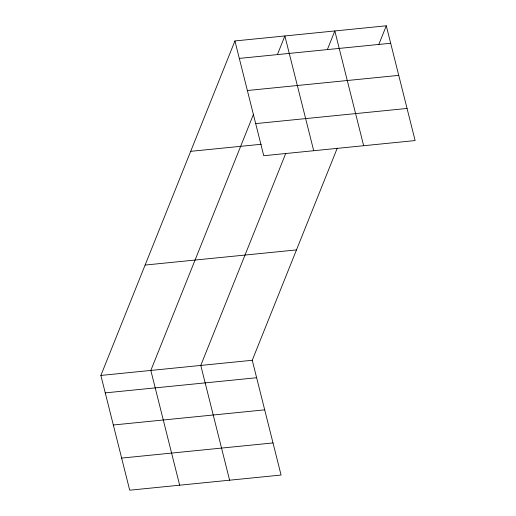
<?xml version="1.0" encoding="UTF-8"?>
<svg xmlns="http://www.w3.org/2000/svg" width="516" height="516" viewBox="0 0 516 516"><rect width="100%" height="100%" fill="white"/><g stroke="black" fill="none" stroke-linecap="round" stroke-linejoin="round"><path stroke-width="0.77" d="M337.258 148.15L252.247 360.278L281.072 475.049L129.709 490.2L100.878 375.435L234.928 40.951L386.291 25.8L415.122 140.565L263.753 155.722L234.928 40.951M253.498 114.262L150.833 370.43L179.658 485.201M277.408 54.599L284.877 35.952L313.709 150.717M285.793 153.304L200.782 365.431L229.607 480.202M327.357 49.594L334.826 30.954L363.657 145.718M378.821 44.447L386.291 25.8M239.314 58.405L390.677 43.254M247.377 90.519L398.739 75.368M255.691 123.608L407.053 108.45M190.694 151.33L261.257 144.267M145.119 265.056L296.481 249.905M100.878 375.435L252.247 360.278M105.264 392.882L256.626 377.731M113.333 424.997L264.695 409.846M121.641 458.085L273.003 442.934"/></g></svg>
